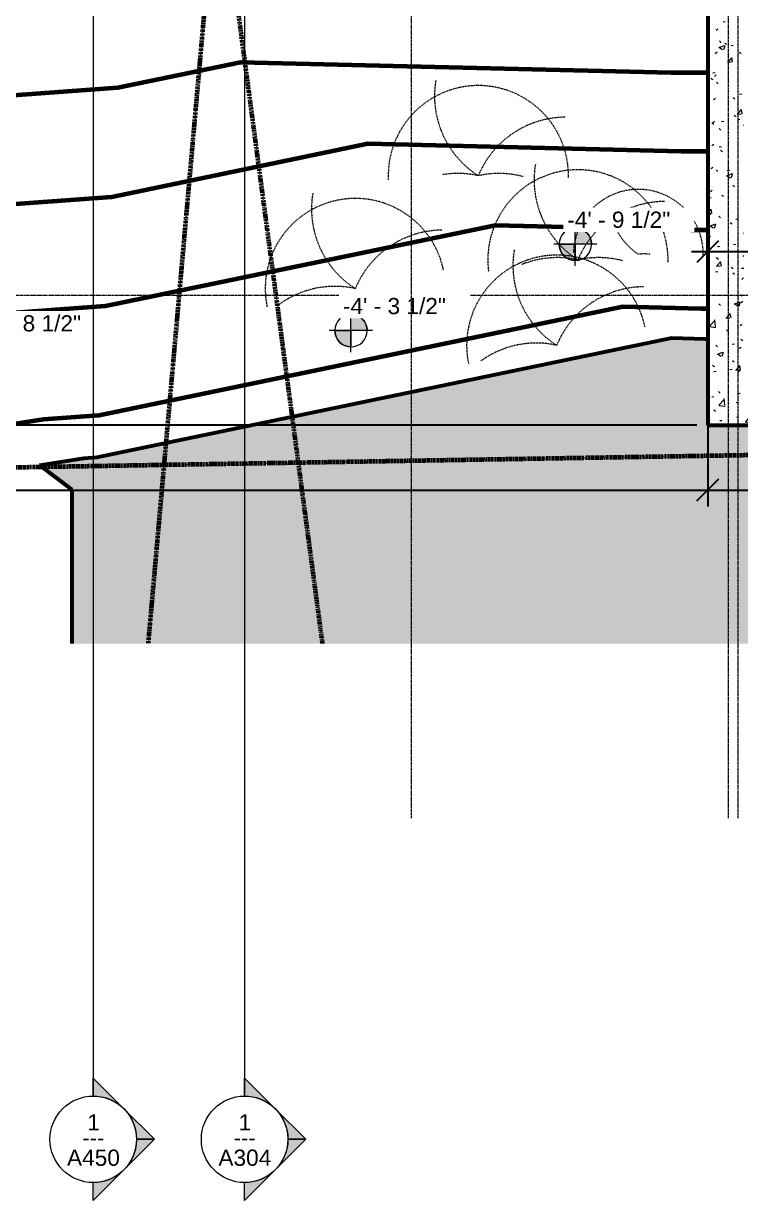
# Model space of a CAD drawing. Header units: inches. Extents: x -3304 to -1671, y 8184 to 9003.
# Drawn here: x -2820.1 to -2621.2, y 8183.5 to 8509.9 of the extents above; entities that cross this region are included whole.
import ezdxf

# ---------------------------------------------------------------- set-up
doc = ezdxf.new("R2010")
doc.units = ezdxf.units.IN
doc.header["$MEASUREMENT"] = 0
for name, pattern in [('Dash', [0.25, 0.125, -0.125]), ('Double Dash 3_8_', [0.9999999999999999, 0.3749999999999999, -0.125, 0.125, -0.125, 0.125, -0.125]), ('Grid Line 1_2_', [0.8749999999999999, 0.4999999999999999, -0.125, 0.125, -0.125])]:
    doc.linetypes.add(name, pattern=pattern)
for name, color, linetype, lineweight in [('A-ANNO-DIMS-1', 211, 'Continuous', 30), ('A-DETL-GENF', 92, 'Continuous', 9), ('A-DETL-GENF-HDLN', 1, 'Dash', 9), ('A-WALL-PATT-1', 111, 'Continuous', 9), ('C-PROP-LINE', 91, 'Double Dash 3_8_', 158), ('C-TOPO', 7, 'Continuous', 9), ('C-TOPO-1', 7, 'Continuous', 60), ('C-TOPO-MAJR', 7, 'Continuous', 80), ('G-ANNO-DIMS', 111, 'Continuous', 9), ('G-ANNO-SYMB-1', 111, 'Continuous', 9), ('S-FNDN-1', 32, 'Continuous', 60), ('S-GRID-1', 1, 'Grid Line 1_2_', 9)]:
    doc.layers.add(name, color=color, linetype=linetype, lineweight=lineweight)
doc.styles.add('Arial_2', font='arial.ttf', dxfattribs={"height": 4.5})
doc.styles.add('Century Gothic_1', font='ufonts.com_century-gothic.ttf', dxfattribs={"height": 4.499999999999996})
doc.styles.add('Century Gothic_B', font='GOTHICB.TTF', dxfattribs={"height": 4.499999999999996})
doc.dimstyles.new('OD__1__Tol__', dxfattribs={"dimscale": 12, "dimtxt": 4.698757213728865, "dimasz": 0.5, "dimexe": 0.375, "dimexo": 0.2500000000000001, "dimgap": 0.06250000000000001, "dimtad": 1, "dimdec": 0, "dimzin": 3, "dimdsep": 46, "dimlunit": 4, "dimtxsty": 'Century Gothic_B', "dimblk1": 'OBLIQUE', "dimblk2": 'OBLIQUE', "dimsah": 1, "dimcen": 0.09, "dimdle": 0.375, "dimazin": 0, "dimtfac": 1, "dimtdec": 4, "dimtix": 1, "dimtmove": 0, "dimatfit": 3, "dimfxl": 1, "dimtvp": 1, "dimtfill": 1, "dimfrac": 2, "dimtolj": 1, "dimtzin": 0, "dimlwd": 30, "dimlwe": 30, "dimarcsym": 2})
pattern_1 = [(49.99999999999999, (0, 0), (13.77135023108388, -1.204960502599996), [1.44, -15.84]), (355, (0, 0), (-2.664420315039899, 14.44217637286024), [1.152, -12.672]), (100.451, (1.148, -0.1), (11.10707570708108, 13.23736583452952), [1.224, -13.462]), (46.184, (0, 3.84), (20.49128352030409, -3.177850168040312), [2.16, -23.76]), (96.636, (1.708, 3.575), (17.94587074025332, 18.70315236461811), [1.836, -20.193]), (351.184, (0, 3.84), (17.94541007767705, 18.7026139922741), [1.728, -19.008]), (21, (1.92, 2.88), (11.46051786234729, -7.730365277709628), [1.44, -15.84]), (326, (1.92, 2.88), (4.671351527220543, 13.92314867079765), [1.152, -12.672]), (71.45100000000001, (2.875, 2.236), (16.13206960540245, 6.192843873895955), [1.224, -13.462]), (37.50000000000001, (0, 0), (0.233123131443091, 6.391750198935043), [0.634, -11.885, 0.634, -12.23, -12.72]), (37.50000000000001, (0, 0), (0.233123131443091, 6.391750198935043), [-25.382, 0.634, -12.086]), (7.499999999999999, (0, 0), (5.050729498282234, 7.573040904100657), [0.634, -6.701000000000001, 0.634, -11.597, -4.848]), (7.499999999999999, (0, 0), (5.050729498282234, 7.573040904100657), [-19.565, 0.634, -4.214]), (327.5, (-4.282, 0), (10.24958045060036, -0.4328898089248963), [0.634, -4.166, 0.634, -14.342, -19.872]), (327.5, (-4.282, 0), (10.24958045060036, -0.4328898089248963), [-19.776, 0.634, -19.238]), (317.5, (-6.202000000000001, 0), (11.19738967699189, 1.922143964846387), [0.634, -5.606, 0.634, -9.312000000000001, -14.112]), (317.5, (-6.202000000000001, 0), (11.19738967699189, 1.922143964846387), [-16.186, 0.634, -13.478])]

# ---------------------------------------------------------------- blocks, each defined once
blk = doc.blocks.new('fountain grass 26747 - fountain grass 26747-V2-FLOOR PLAN - BASEMENT')
at = {"layer": 'A-DETL-GENF-HDLN'}
for centre, radius, start, end in [((4.797991227229554e-13, -1.763448072169083e-12), 25.00000000000001, 359.9999999999996, 101.7084648332602), ((-25.61229596486681, 5.699963132140173), 26.2388887779136, 347.4534107101563, 35.70468247589359), ((22.14111074176509, -14.08014557526531), 26.23888877791358, 80.45341071015739, 147.5465892898431), ((-10.02147299423047, -24.2497291392235), 26.23888877791362, 0.453410710157695, 67.54658928984378), ((4.797991227229554e-13, -1.763448072169083e-12), 25, 281.7069550897126, 359.9999999999993)]:
    blk.add_arc(centre, radius, start, end, dxfattribs=at)
blk = doc.blocks.new('fountain grass 26747 - fountain grass 26747-V3-FLOOR PLAN - BASEMENT')
at = {"layer": 'A-DETL-GENF-HDLN'}
for centre, radius, start, end in [((4.797991227229554e-13, -1.763448072169083e-12), 25.00000000000001, 359.9999999999996, 92.66945693866396), ((22.14111074176509, -14.08014557526531), 26.23888877791358, 80.45341071015739, 147.5465892898431), ((-25.61229596486681, 5.699963132140173), 26.2388887779136, 347.4534107101563, 9.035746436802734), ((4.797991227229554e-13, -1.763448072169083e-12), 24.99999999999999, 268.6435096114482, 359.9999999999993), ((-25.61229596486681, -5.699963132143699), 26.23888877791361, 345.2168916638901, 12.54658928984418), ((-10.02147299423047, -24.2497291392235), 26.23888877791362, 0.453410710157695, 67.54658928984378)]:
    blk.add_arc(centre, radius, start, end, dxfattribs=at)
blk = doc.blocks.new('fountain grass 26747 - fountain grass 26747-V4-FLOOR PLAN - BASEMENT')
at = {"layer": 'A-DETL-GENF-HDLN'}
for centre, radius, start, end in [((4.797991227229554e-13, -1.763448072169083e-12), 25.00000000000001, 359.9999999999996, 101.7085111743638), ((-25.61229596486681, 5.699963132140173), 26.2388887779136, 347.4534107101563, 35.70480061552591), ((22.14111074176509, -14.08014557526531), 26.23888877791358, 80.45341071015739, 147.5465892898431), ((-10.02147299423047, -24.2497291392235), 26.23888877791362, 0.453410710157695, 67.54658928984378), ((4.797991227229554e-13, -1.763448072169083e-12), 25, 281.7069088878744, 359.9999999999993)]:
    blk.add_arc(centre, radius, start, end, dxfattribs=at)
blk = doc.blocks.new('fountain grass 26747 - fountain grass 26747-V5-FLOOR PLAN - BASEMENT')
at = {"layer": 'A-DETL-GENF-HDLN'}
for centre, radius, start, end in [((4.797991227229554e-13, -1.763448072169083e-12), 25.00000000000001, 359.9999999999996, 97.48351830914928), ((-25.61229596486681, 5.699963132140173), 26.2388887779136, 347.4534107101563, 22.28116490042365), ((22.14111074176509, -14.08014557526531), 26.23888877791358, 80.45341071015739, 147.5465892898431), ((4.797991227229554e-13, -1.763448072169083e-12), 24.99999999999999, 268.643238968743, 359.9999999999993), ((-25.61229596486681, -5.699963132143699), 26.23888877791361, 345.2159256708588, 12.54658928984418), ((-10.02147299423047, -24.2497291392235), 26.23888877791362, 0.453410710157695, 67.54658928984378)]:
    blk.add_arc(centre, radius, start, end, dxfattribs=at)
blk = doc.blocks.new('lupin 26755 - lupin 26755-V6-FLOOR PLAN - BASEMENT')
at = {"layer": 'A-DETL-GENF-HDLN'}
blk.add_circle((9.72402036047596, 6.624135792036927), 2.385424449560915, dxfattribs=at)
for centre, radius, start, end in [((4.796163466380675e-13, -1.907807245515869e-12), 18.00000000000001, 359.9999999999996, 88.64284108614994), ((15.36415557014124, -10.23356551626938), 18.46031255312946, 111.6662963568684, 146.3337036431317), ((4.796163466380675e-13, -1.907807245515869e-12), 18, 268.8255406446643, 359.9999999999993), ((-12.13135021347823, -1.519532814657127), 12.22614567134238, 352.016886641923, 7.139497073149705)]:
    blk.add_arc(centre, radius, start, end, dxfattribs=at)
blk = doc.blocks.new('Family - ___-1399760-FLOOR PLAN - BASEMENT')
at = {"layer": 'C-PROP-LINE'}
blk.add_line((8381.468971278586, 3146.209573472549), (8400.245354829893, 2026.329796689754), dxfattribs=at)
blk = doc.blocks.new('Family - ___-1403477-FLOOR PLAN - BASEMENT')
at = {"layer": 'C-PROP-LINE'}
blk.add_line((8561.85656160992, 2767.126812044766), (8337.971271927006, 2737.261420312184), dxfattribs=at)
blk = doc.blocks.new('Family - ___-1403739-FLOOR PLAN - BASEMENT')
at = {"layer": 'C-PROP-LINE'}
blk.add_line((8930.359148528769, 2732.952660085946), (8337.971271927005, 2785.592792956851), dxfattribs=at)
blk = doc.blocks.new('_Oblique')
at = {"color": 0, "linetype": 'ByBlock', "lineweight": -2}
blk.add_line((-0.5, -0.5), (0.5, 0.5), dxfattribs=at)
blk = doc.blocks.new('DIMBLOCK7-FLOOR PLAN - BASEMENT')
at = {"layer": 'A-ANNO-DIMS-1', "color": 0, "lineweight": 30, "transparency": 16777216}
for p, q in [((-3126.10016442917, 8697.319381505367), (-3126.10016442917, 8394.069381505367)), ((-3077.336683847666, 8692.819381505367), (-3130.60016442917, 8692.819381505367)), ((-2633.336683847732, 8398.569381505367), (-3130.60016442917, 8398.569381505367))]:
    blk.add_line(p, q, dxfattribs=at)
at = {"layer": 'Defpoints', "color": 0, "transparency": 16777216}
for p in [(-3074.336683847666, 8692.819381505367), (-3126.10016442917, 8398.569381505367), (-2630.336683847732, 8398.569381505367)]:
    blk.add_point(p, dxfattribs=at)
at = {"layer": 'A-ANNO-DIMS-1', "color": 0, "lineweight": 30, "transparency": 16777216, "xscale": 5.999999999999999, "yscale": 5.999999999999999, "zscale": 5.999999999999999}
for p, rotation in [((-3126.10016442917, 8692.819381505367), 90), ((-3126.10016442917, 8398.569381505367), 270)]:
    blk.add_blockref('_Oblique', p, dxfattribs=dict(at, rotation=rotation))
at = {"layer": 'A-ANNO-DIMS-1', "color": 0, "transparency": 16777216, "insert": (-3129.21335275391, 8545.694381505366), "char_height": 4.499999999999996, "attachment_point": 5, "rotation": 90, "style": 'Century Gothic_B', "bg_fill": 3, "box_fill_scale": 1.25, "bg_fill_color": 256, "bg_fill_true_color": 13158600, "bg_fill_transparency": 0}
blk.add_mtext('\\A1;24\'-6"', dxfattribs=at)
blk = doc.blocks.new('DIMBLOCK10-FLOOR PLAN - BASEMENT')
at = {"layer": 'A-ANNO-DIMS-1', "color": 0, "lineweight": 30, "transparency": 16777216}
for p, q in [((-3074.336683847664, 8689.819381505364), (-3074.336683847664, 8376.038315195128)), ((-2630.33668384773, 8405.569381505364), (-2630.33668384773, 8376.038315195128)), ((-3078.836683847664, 8380.538315195128), (-2625.83668384773, 8380.538315195128))]:
    blk.add_line(p, q, dxfattribs=at)
at = {"layer": 'Defpoints', "color": 0, "transparency": 16777216}
for p in [(-3074.336683847664, 8692.819381505364), (-2630.33668384773, 8408.569381505364), (-2630.33668384773, 8380.538315195128)]:
    blk.add_point(p, dxfattribs=at)
at = {"layer": 'A-ANNO-DIMS-1', "color": 0, "lineweight": 30, "transparency": 16777216, "xscale": 5.999999999999999, "yscale": 5.999999999999999, "zscale": 5.999999999999999, "rotation": 180}
blk.add_blockref('_Oblique', (-3074.336683847664, 8380.538315195128), dxfattribs=at)
at = {"layer": 'A-ANNO-DIMS-1', "color": 0, "lineweight": 30, "transparency": 16777216, "xscale": 5.999999999999999, "yscale": 5.999999999999999, "zscale": 5.999999999999999}
blk.add_blockref('_Oblique', (-2630.33668384773, 8380.538315195128), dxfattribs=at)
at = {"layer": 'A-ANNO-DIMS-1', "color": 0, "transparency": 16777216, "insert": (-2852.336683847697, 8383.651503519872), "char_height": 4.499999999999996, "attachment_point": 5, "style": 'Century Gothic_B', "bg_fill": 3, "box_fill_scale": 1.25, "bg_fill_color": 256, "bg_fill_true_color": 13158600, "bg_fill_transparency": 0}
blk.add_mtext('\\A1;37\'-0"', dxfattribs=at)
blk = doc.blocks.new('DIMBLOCK11-FLOOR PLAN - BASEMENT')
at = {"layer": 'A-ANNO-DIMS-1', "color": 0, "lineweight": 30, "transparency": 16777216}
for p, q in [((-2630.33668384773, 8405.569381505364), (-2630.33668384773, 8376.038315195128)), ((-2325.586683847734, 8395.569381505364), (-2325.586683847734, 8376.038315195128)), ((-2634.83668384773, 8380.538315195128), (-2321.086683847734, 8380.538315195128))]:
    blk.add_line(p, q, dxfattribs=at)
at = {"layer": 'Defpoints', "color": 0, "transparency": 16777216}
for p in [(-2630.33668384773, 8408.569381505364), (-2325.586683847734, 8398.569381505364), (-2325.586683847734, 8380.538315195128)]:
    blk.add_point(p, dxfattribs=at)
at = {"layer": 'A-ANNO-DIMS-1', "color": 0, "lineweight": 30, "transparency": 16777216, "xscale": 5.999999999999999, "yscale": 5.999999999999999, "zscale": 5.999999999999999, "rotation": 180}
blk.add_blockref('_Oblique', (-2630.33668384773, 8380.538315195128), dxfattribs=at)
at = {"layer": 'A-ANNO-DIMS-1', "color": 0, "lineweight": 30, "transparency": 16777216, "xscale": 5.999999999999999, "yscale": 5.999999999999999, "zscale": 5.999999999999999}
blk.add_blockref('_Oblique', (-2325.586683847734, 8380.538315195128), dxfattribs=at)
at = {"layer": 'A-ANNO-DIMS-1', "color": 0, "transparency": 16777216, "insert": (-2477.961683847732, 8383.651503519872), "char_height": 4.499999999999996, "attachment_point": 5, "style": 'Century Gothic_B', "bg_fill": 3, "box_fill_scale": 1.25, "bg_fill_color": 256, "bg_fill_true_color": 13158600, "bg_fill_transparency": 0}
blk.add_mtext('\\A1;25\'-5"', dxfattribs=at)
blk = doc.blocks.new('DIMBLOCK13-FLOOR PLAN - BASEMENT')
at = {"layer": 'A-ANNO-DIMS-1', "color": 0, "lineweight": 30, "transparency": 16777216}
for p, q in [((-2630.336683847732, 8447.958751379389), (-2630.336683847732, 8442.21611069227)), ((-2325.586683847733, 8447.958751379398), (-2325.586683847733, 8442.21611069227)), ((-2634.836683847732, 8446.71611069227), (-2321.086683847733, 8446.71611069227))]:
    blk.add_line(p, q, dxfattribs=at)
at = {"layer": 'Defpoints', "color": 0, "transparency": 16777216}
for p in [(-2630.336683847732, 8450.958751379389), (-2325.586683847733, 8450.958751379398), (-2325.586683847733, 8446.71611069227)]:
    blk.add_point(p, dxfattribs=at)
at = {"layer": 'A-ANNO-DIMS-1', "color": 0, "lineweight": 30, "transparency": 16777216, "xscale": 5.999999999999999, "yscale": 5.999999999999999, "zscale": 5.999999999999999, "rotation": 180}
blk.add_blockref('_Oblique', (-2630.336683847732, 8446.71611069227), dxfattribs=at)
at = {"layer": 'A-ANNO-DIMS-1', "color": 0, "lineweight": 30, "transparency": 16777216, "xscale": 5.999999999999999, "yscale": 5.999999999999999, "zscale": 5.999999999999999}
blk.add_blockref('_Oblique', (-2325.586683847733, 8446.71611069227), dxfattribs=at)
at = {"layer": 'A-ANNO-DIMS-1', "color": 0, "transparency": 16777216, "insert": (-2477.961683847733, 8449.829299017014), "char_height": 4.499999999999996, "attachment_point": 5, "style": 'Century Gothic_B', "bg_fill": 3, "box_fill_scale": 1.25, "bg_fill_color": 256, "bg_fill_true_color": 13158600, "bg_fill_transparency": 0}
blk.add_mtext('\\A1;25\'-5"', dxfattribs=at)
blk = doc.blocks.new('Spot Elevations - Spot Elevation - Target Filled-49714-FLOOR PLAN - BASEMENT')
at = {"layer": 'G-ANNO-DIMS'}
h = blk.add_hatch(color=256, dxfattribs=at)
edge = h.paths.add_edge_path(flags=0)
edge.add_line((1.249000902703301e-16, 0), (-0.09374999999999985, 0))
edge.add_arc((5.724587470723462e-16, -3.434752482434078e-16), 0.09375000000000037, 90.00000000000063, 180.0000000000002, ccw=False)
edge.add_line((1.249000902703301e-16, 0.09375000000000007), (1.249000902703301e-16, 0))
h = blk.add_hatch(color=256, dxfattribs=at)
edge = h.paths.add_edge_path(flags=0)
edge.add_line((1.249000902703301e-16, 0), (0.09375000000000029, 0))
edge.add_arc((2.289834988289385e-16, 6.245004513516504e-17), 0.09374999999999996, 269.99999999999955, 359.99999999999966, ccw=False)
edge.add_line((1.249000902703301e-16, -0.09375), (1.249000902703301e-16, 0))
for p, q in [((-2.706168622523819e-16, 0.1243846875261664), (-2.706168622523819e-16, -0.125)), ((1.249000902703301e-16, 0), (1.249000902703301e-16, 0.09375000000000007)), ((0.1250000000000001, 7.067913962433002e-16), (-0.1249999999999998, 7.067913962433002e-16)), ((-0.09374999999999985, 0), (1.249000902703301e-16, 0)), ((1.249000902703301e-16, 0), (1.249000902703301e-16, -0.09375)), ((0.09375000000000029, 0), (1.249000902703301e-16, 0))]:
    blk.add_line(p, q, dxfattribs=at)
blk.add_circle((1.249000902703301e-16, 0), 0.09375000000000007, dxfattribs=at)
for centre, radius, start, end in [((5.724587470723462e-16, -3.434752482434078e-16), 0.09375000000000037, 90.00000000000026, 179.9999999999999), ((2.289834988289385e-16, 6.245004513516504e-17), 0.09374999999999996, 269.9999999999992, 359.9999999999993)]:
    blk.add_arc(centre, radius, start, end, dxfattribs=at)
blk = doc.blocks.new('Section - Section Head - Filled-22785-FLOOR PLAN - BASEMENT')
at = {"layer": 'G-ANNO-SYMB-1'}
h = blk.add_hatch(color=256, dxfattribs=at)
edge = h.paths.add_edge_path(flags=0)
edge.add_line((-0.4267766952966356, 0.1767766952966364), (-0.2499999999999989, 0.3535533905932742))
edge.add_line((-0.2499999999999989, 0.3535533905932742), (-0.2499999999999989, 0.2500000000000002))
edge.add_arc((-0.2499999999999976, -8.951173136040323e-16), 0.2500000000000008, 90.00000000000031, 135.0000000000002)
h = blk.add_hatch(color=256, dxfattribs=at)
edge = h.paths.add_edge_path(flags=0)
edge.add_arc((-0.2500000000000002, -1.040834085586084e-16), 0.2500000000000004, 45.00000000000018, 90.0000000000002)
edge.add_line((-0.2499999999999992, 0.2500000000000002), (-0.2499999999999992, 0.3535533905932742))
edge.add_line((-0.2499999999999992, 0.3535533905932742), (-0.07322330470336255, 0.1767766952966364))
h = blk.add_hatch(color=256, dxfattribs=at)
edge = h.paths.add_edge_path(flags=0)
edge.add_arc((-0.2500000000000009, 2.706168622523819e-16), 0.2503253707392042, 137.9216049753767, 180.0000000000005)
edge.add_line((-0.5003253707392052, 0), (-0.6035533905932735, 0))
edge.add_line((-0.6035533905932735, 0), (-0.4357986472949714, 0.1677547432983024))
h = blk.add_hatch(color=256, dxfattribs=at)
edge = h.paths.add_edge_path(flags=0)
edge.add_line((-0.06420135270502673, 0.1677547432983023), (0.1035533905932754, 0))
edge.add_line((0.1035533905932754, 0), (0.0003253707392070482, 0))
edge.add_arc((-0.2499999999999989, -3.747002708109903e-16), 0.2503253707392061, 9.05279877884881e-14, 42.0783950246234)
for p, q in [((-0.2499999999999989, 0.3535533905932742), (-0.4267766952966356, 0.1767766952966364)), ((-0.2499999999999989, 0.2500000000000002), (-0.2499999999999989, 0.3535533905932742)), ((-0.07322330470336254, 0.1767766952966364), (-0.2499999999999992, 0.3535533905932742)), ((-0.2499999999999992, 0.3535533905932742), (-0.2499999999999992, 0.2500000000000002)), ((-0.4357986472949714, 0.1677547432983024), (-0.6035533905932735, 0)), ((0.1035533905932754, 0), (-0.06420135270502673, 0.1677547432983023)), ((-0.6035533905932735, 0), (-0.5003253707392052, 0)), ((0.0003253707392070481, 0), (0.1035533905932754, 0))]:
    blk.add_line(p, q, dxfattribs=at)
for centre, radius, start, end in [((-0.2503253707392052, -5.453120240456162e-16), 0.2500000000000001, 359.9999999999996, 179.9999999999998), ((-0.2499999999999976, -8.951173136040323e-16), 0.2500000000000008, 90.00000000000031, 135.0000000000002), ((-0.2500000000000002, -1.040834085586084e-16), 0.2500000000000004, 45.00000000000018, 90.0000000000002), ((-0.2500000000000009, 2.706168622523819e-16), 0.2503253707392042, 137.9216049753767, 180.0000000000005), ((-0.2499999999999989, -3.747002708109903e-16), 0.2503253707392061, 9.05279877884881e-14, 42.0783950246234), ((-0.2503253707392052, -5.453120240456161e-16), 0.2500000000000002, 179.9999999999998, 359.9999999999992)]:
    blk.add_arc(centre, radius, start, end, dxfattribs=at)

msp = doc.modelspace()

# ---------------------------------------------------------------- hatches: boundary and pattern name
at = {"layer": 'A-WALL-PATT-1'}
h = msp.add_hatch(dxfattribs=at)
h.set_pattern_fill('FP_1', color=256, style=0, pattern_type=2)
h.set_pattern_definition(pattern_1)
h.paths.add_polyline_path([(-2630.336608886706, 8422.569381505371), (-2620.336683847744, 8422.569381505371), (-2620.336683847744, 8518.569381505373), (-2630.336683847734, 8518.569381505373), (-2630.336683847734, 8422.569381505371)], flags=0)
h = msp.add_hatch(dxfattribs=at)
h.set_pattern_fill('FP_1', color=256, style=0, pattern_type=2)
h.set_pattern_definition(pattern_1)
h.paths.add_polyline_path([(-2620.336683847744, 8408.569381505373), (-2620.336683847744, 8422.569381505371), (-2630.336683847734, 8422.569381505371), (-2630.336608886706, 8408.569381505373), (-2622.627685546862, 8408.569381505373)], flags=0)
h = msp.add_hatch(dxfattribs=at)
h.set_pattern_fill('FP_1', color=256, style=0, pattern_type=2)
h.set_pattern_definition(pattern_1)
h.paths.add_polyline_path([(-2565.020828841889, 8398.569580078138), (-2422.336683847667, 8398.569580078138), (-2422.336683847667, 8408.569381505371), (-2630.336608886706, 8408.569381505373), (-2630.33648527497, 8398.569580078136), (-2620.336683847744, 8398.569580078136)], flags=0)
at = {"layer": 'C-TOPO'}
h = msp.add_hatch(color=256, dxfattribs=at)
h.paths.add_polyline_path([(-2247.65699442236, 8337.97127192702), (-1983.83208421124, 8337.971271927021), (-1983.83208421124, 8352.636114310182), (-1985.749877929674, 8352.818847656265), (-1983.83208421124, 8389.513818748776), (-1983.83208421124, 8472.569091796888), (-2189.532531738268, 8472.569091796888), (-2189.532531738268, 8574.569091796888), (-1983.83208421124, 8574.56909179689), (-1983.83208421124, 8623.819335937515), (-2042.336608886705, 8623.819335937513), (-2042.336608886705, 8692.56958007814), (-2325.586683847736, 8692.569580078138), (-2325.586683847735, 8638.292849474792), (-2326.336669921861, 8637.483398437513), (-2326.336669921862, 8546.540771484388), (-2325.586683847735, 8546.566248402904), (-2325.586683847735, 8534.943700028072), (-2326.336669921862, 8534.979492187513), (-2326.336669921862, 8398.569580078138), (-2630.336608886708, 8398.569580078136), (-2630.336683847734, 8422.537353515638), (-2631.115722656237, 8422.537353515638), (-2640.279785156237, 8422.754882812515), (-2799.829101562487, 8389.691894531265), (-2803.378601074206, 8389.432617187515), (-2815.743164062487, 8387.51147460939), (-2806.61975097655, 8380.625976562515), (-2806.619750976551, 8337.971271927021), (-2249.216349998268, 8337.97127192702)], flags=0)
h.paths.add_polyline_path([(-2020.356079101549, 8864.569335937513), (-1983.83208421124, 8864.569335937513), (-1983.83208421124, 8930.359148528785), (-2716.349166762613, 8930.359148528785), (-2715.336683847667, 8876.569335937515), (-2042.336608886705, 8876.569335937515), (-2042.336608886705, 8864.569335937513), (-2035.428588867174, 8864.569335937513)], flags=0)
h.paths.add_polyline_path([(-2896.300415039049, 8876.569335937515), (-2715.336735599413, 8876.5693815054), (-2716.349166762613, 8930.359148528785), (-2895.869233123909, 8930.359148528785), (-2871.863525390612, 8908.965820312515), (-2902.525451660143, 8876.975097656265), (-2903.107478575125, 8876.569381505398), (-2896.300380666882, 8876.569381505398)], flags=0)

# ---------------------------------------------------------------- linework, layer by layer
for p, q in [((-2799.829101562487, 8389.691894531265), (-2640.279785156237, 8422.754882812515)), ((-2640.279785156237, 8422.754882812515), (-2631.115722656237, 8422.537353515638)), ((-2630.336608886706, 8422.537353515638), (-2631.115722656237, 8422.537353515638)), ((-2803.378601074206, 8389.432617187515), (-2815.743164062487, 8387.51147460939)), ((-2803.378601074206, 8389.432617187515), (-2799.829101562487, 8389.691894531265)), ((-2815.743164062487, 8387.51147460939), (-2806.61975097655, 8380.625976562515)), ((-2806.61975097655, 8380.625976562515), (-2806.619750976551, 8337.971271927021))]:
    msp.add_line(p, q, dxfattribs=at)
at = {"layer": 'C-TOPO-1'}
for p, q in [((-2799.829101562485, 8389.691894531254), (-2640.279785156235, 8422.754882812504)), ((-2640.279785156235, 8422.754882812504), (-2631.115722656235, 8422.537353515629)), ((-2631.115722656235, 8422.537353515629), (-2630.336608886703, 8422.537353515629)), ((-2815.743164062485, 8387.511474609379), (-2803.378601074203, 8389.432617187504)), ((-2803.378601074203, 8389.432617187504), (-2799.829101562485, 8389.691894531254)), ((-2806.619750976547, 8380.625976562504), (-2815.743164062485, 8387.511474609379)), ((-2806.619750976547, 8337.971271927012), (-2806.619750976547, 8380.625976562504))]:
    msp.add_line(p, q, dxfattribs=at)
at = {"layer": 'C-TOPO-MAJR'}
msp.add_line((-2868.540378977415, 8391.850412864733), (-2814.633275636032, 8400.225010034485), dxfattribs=at)
at = {"layer": 'C-TOPO-MAJR', "flags": 128}
for points in [[(-2902.259672628928, 8484.254560074973), (-2793.933174618096, 8492.181035354672), (-2759.936462244979, 8499.226063105853)], [(-2759.936416459946, 8499.226072593736), (-2640.49051388676, 8496.389147875889), (-2630.336683847738, 8496.389147875889)], [(-2873.050786297427, 8456.244716451876), (-2795.674800913107, 8461.906478316734), (-2724.590704664789, 8476.637003587553)], [(-2724.590670218797, 8476.637010725684), (-2637.721258945399, 8474.573800730555), (-2630.336683847737, 8474.573800730555)], [(-2843.841899965927, 8428.234872828782), (-2797.416427208119, 8431.631921278795), (-2689.244947084598, 8454.047944069256)], [(-2689.244923977647, 8454.047948857635), (-2634.952004004039, 8452.758453585222), (-2630.336683847735, 8452.758453585222)], [(-2814.633013634425, 8400.225029205687), (-2799.15805350313, 8401.35736424086), (-2653.899189504411, 8431.458884550959)], [(-2653.899177736497, 8431.458886989585), (-2632.182749062677, 8430.943106439889), (-2630.336683847734, 8430.943106439889)]]:
    msp.add_lwpolyline(points, dxfattribs=at)
at = {"layer": 'S-FNDN-1'}
for p, q in [((-2630.336683847737, 8518.569381505362), (-2630.336683847731, 8398.569381505364)), ((-2630.336683847731, 8398.569381505364), (-2325.586683847734, 8398.569381505364))]:
    msp.add_line(p, q, dxfattribs=at)

# ---------------------------------------------------------------- block references
at = {"layer": 'A-DETL-GENF', "rotation": 89.9999999999999}
for name, p in [('fountain grass 26747 - fountain grass 26747-V3-FLOOR PLAN - BASEMENT', (-2693.961683847919, 8467.743789564982)), ('fountain grass 26747 - fountain grass 26747-V5-FLOOR PLAN - BASEMENT', (-2666.336683847666, 8444.400208039398)), ('lupin 26755 - lupin 26755-V6-FLOOR PLAN - BASEMENT', (-2649.555721935288, 8445.95719908109)), ('fountain grass 26747 - fountain grass 26747-V4-FLOOR PLAN - BASEMENT', (-2728.086683847925, 8436.435376972378)), ('fountain grass 26747 - fountain grass 26747-V2-FLOOR PLAN - BASEMENT', (-2672.211683847919, 8420.712478308511))]:
    msp.add_blockref(name, p, dxfattribs=at)
at = {"layer": 'C-PROP-LINE', "rotation": 89.9999999999999}
for name in ['Family - ___-1403739-FLOOR PLAN - BASEMENT', 'Family - ___-1403477-FLOOR PLAN - BASEMENT', 'Family - ___-1399760-FLOOR PLAN - BASEMENT']:
    msp.add_blockref(name, (0, 0), dxfattribs=at)
at = {"layer": 'G-ANNO-SYMB-1', "extrusion": (0, 0, -1), "xscale": 47.99999999999997, "yscale": 47.99999999999997, "zscale": 47.99999999999997, "rotation": 90.00000000000064}
for p in [(2800.798738118718, 8212.513981307664), (2758.798738118718, 8212.513981307664)]:
    msp.add_blockref('Section - Section Head - Filled-22785-FLOOR PLAN - BASEMENT', p, dxfattribs=at)

# ---------------------------------------------------------------- texts
at = {"layer": 'G-ANNO-SYMB-1', "char_height": 4.499999999999996, "attachment_point": 1}
for s, insert, width, style in [('1', (-2802.459226356596, 8207.468299537748), 4.241999999999996, 'Arial_2'), ('1', (-2760.459226356596, 8207.468299537748), 4.241999999999996, 'Arial_2'), ('---', (-2803.784881899954, 8203.214953081055), 7.726499999999994, 'Century Gothic_1'), ('---', (-2761.784881899954, 8203.214953081055), 7.726499999999994, 'Century Gothic_1'), ('A450', (-2808.08127360069, 8197.65017744308), 17.87699999999998, 'Arial_2'), ('A304', (-2766.08127360069, 8197.65017744308), 17.87699999999998, 'Arial_2')]:
    msp.add_mtext(s, dxfattribs=dict(at, insert=insert, width=width, style=style))

# ---------------------------------------------------------------- next in the draw order: dimensions: what is measured, and where the dimension line sits
at = {"layer": 'A-ANNO-DIMS-1'}
dim = msp.add_linear_dim(base=(-3126.10016442917, 8398.569381505367), p1=(-3074.336683847664, 8692.819381505364), p2=(-2630.336683847731, 8398.569381505364), angle=89.99999999999991, dimstyle='OD__1__Tol__', override={"dimpost": '<>', "dimfxl": 532.6528536485469}, dxfattribs=at)
dim.commit()
dim.dimension.update_dxf_attribs({"geometry": 'DIMBLOCK7-FLOOR PLAN - BASEMENT', "text_midpoint": (-3129.21335275391, 8545.694381505366)})

# ---------------------------------------------------------------- next in the draw order: linework, layer by layer
at = {"layer": 'S-GRID-1'}
msp.add_line((-3194.570245953717, 8434.56938133763), (-1935.479173867047, 8434.569381337627), dxfattribs=at)

# ---------------------------------------------------------------- next in the draw order: dimensions: what is measured, and where the dimension line sits
at = {"layer": 'A-ANNO-DIMS-1'}
dim = msp.add_linear_dim(base=(-2630.33668384773, 8380.538315195128), p1=(-3074.336683847664, 8692.819381505364), p2=(-2630.33668384773, 8408.569381505364), dimstyle='OD__1__Tol__', override={"dimpost": '<>', "dimfxl": 527.1945205518937}, dxfattribs=at)
dim.commit()
dim.dimension.update_dxf_attribs({"geometry": 'DIMBLOCK10-FLOOR PLAN - BASEMENT', "text_midpoint": (-2852.336683847697, 8383.651503519872)})

# ---------------------------------------------------------------- next in the draw order: linework, layer by layer
at = {"layer": 'G-ANNO-SYMB-1'}
msp.add_line((-2758.798738118718, 8968.131521719479), (-2758.798738118719, 8212.51398130767), dxfattribs=at)

# ---------------------------------------------------------------- next in the draw order: block references
at = {"layer": 'G-ANNO-DIMS', "extrusion": (0, 0, -1), "xscale": 47.99999999999997, "yscale": 47.99999999999997, "zscale": 47.99999999999997, "rotation": 180}
for p in [(2667.062287498039, 8448.728427723567), (2729.302872162395, 8424.789741314193)]:
    msp.add_blockref('Spot Elevations - Spot Elevation - Target Filled-49714-FLOOR PLAN - BASEMENT', p, dxfattribs=at)

# ---------------------------------------------------------------- next in the draw order: texts
at = {"layer": 'G-ANNO-DIMS', "insert": (-2832.761742227763, 8429.055937579938), "char_height": 4.5, "width": 34.15781922525107, "attachment_point": 1, "line_spacing_factor": 0.9417779076525876, "style": 'Arial_2', "bg_fill": 3, "box_fill_scale": 1.25, "bg_fill_color": 256, "bg_fill_true_color": 13158600, "bg_fill_transparency": 0}
msp.add_mtext('-4\' - 8 1/2"', dxfattribs=at)

# ---------------------------------------------------------------- next in the draw order: dimensions: what is measured, and where the dimension line sits
at = {"layer": 'A-ANNO-DIMS-1'}
for base, p1, p2, override, picture, middle in [((-2325.586683847733, 8446.71611069227), (-2630.336683847732, 8450.958751379389), (-2325.586683847733, 8450.958751379398), {"dimpost": '<>', "dimfxl": 304.7499999999991}, 'DIMBLOCK13-FLOOR PLAN - BASEMENT', (-2477.961683847733, 8449.829299017014)), ((-2325.586683847734, 8380.538315195128), (-2630.33668384773, 8408.569381505364), (-2325.586683847734, 8398.569381505364), {"dimpost": '<>', "dimfxl": 304.9140247676352}, 'DIMBLOCK11-FLOOR PLAN - BASEMENT', (-2477.961683847732, 8383.651503519872))]:
    dim = msp.add_linear_dim(base=base, p1=p1, p2=p2, dimstyle='OD__1__Tol__', override=override, dxfattribs=at)
    dim.commit()
    dim.dimension.update_dxf_attribs({"geometry": picture, "text_midpoint": middle})

# ---------------------------------------------------------------- next in the draw order: linework, layer by layer
at = {"layer": 'G-ANNO-SYMB-1'}
msp.add_line((-2800.798738118718, 8968.131521719479), (-2800.798738118719, 8212.51398130767), dxfattribs=at)
at = {"layer": 'S-GRID-1'}
for p, q in [((-2624.586683847802, 8289.597217687255), (-2624.586683847803, 8978.717970084557)), ((-2621.899183847869, 8289.597217687255), (-2621.89918384787, 8978.717970084557))]:
    msp.add_line(p, q, dxfattribs=at)

# ---------------------------------------------------------------- next in the draw order: texts
at = {"layer": 'G-ANNO-DIMS', "char_height": 4.5, "width": 34.15781922525107, "attachment_point": 1, "line_spacing_factor": 0.9417779076525876, "style": 'Arial_2', "bg_fill": 3, "box_fill_scale": 1.25, "bg_fill_color": 256, "bg_fill_true_color": 13158600, "bg_fill_transparency": 0}
for s, insert in [('-4\' - 9 1/2"', (-2669.29471217523, 8457.782361271196)), ('-4\' - 3 1/2"', (-2731.535296839585, 8433.843674861824))]:
    msp.add_mtext(s, dxfattribs=dict(at, insert=insert))

# ---------------------------------------------------------------- next in the draw order: linework, layer by layer
at = {"layer": 'S-GRID-1'}
msp.add_line((-2712.461683847663, 8289.597217687256), (-2712.461683847663, 8978.717970084559), dxfattribs=at)

doc.saveas('drawing.dxf')
